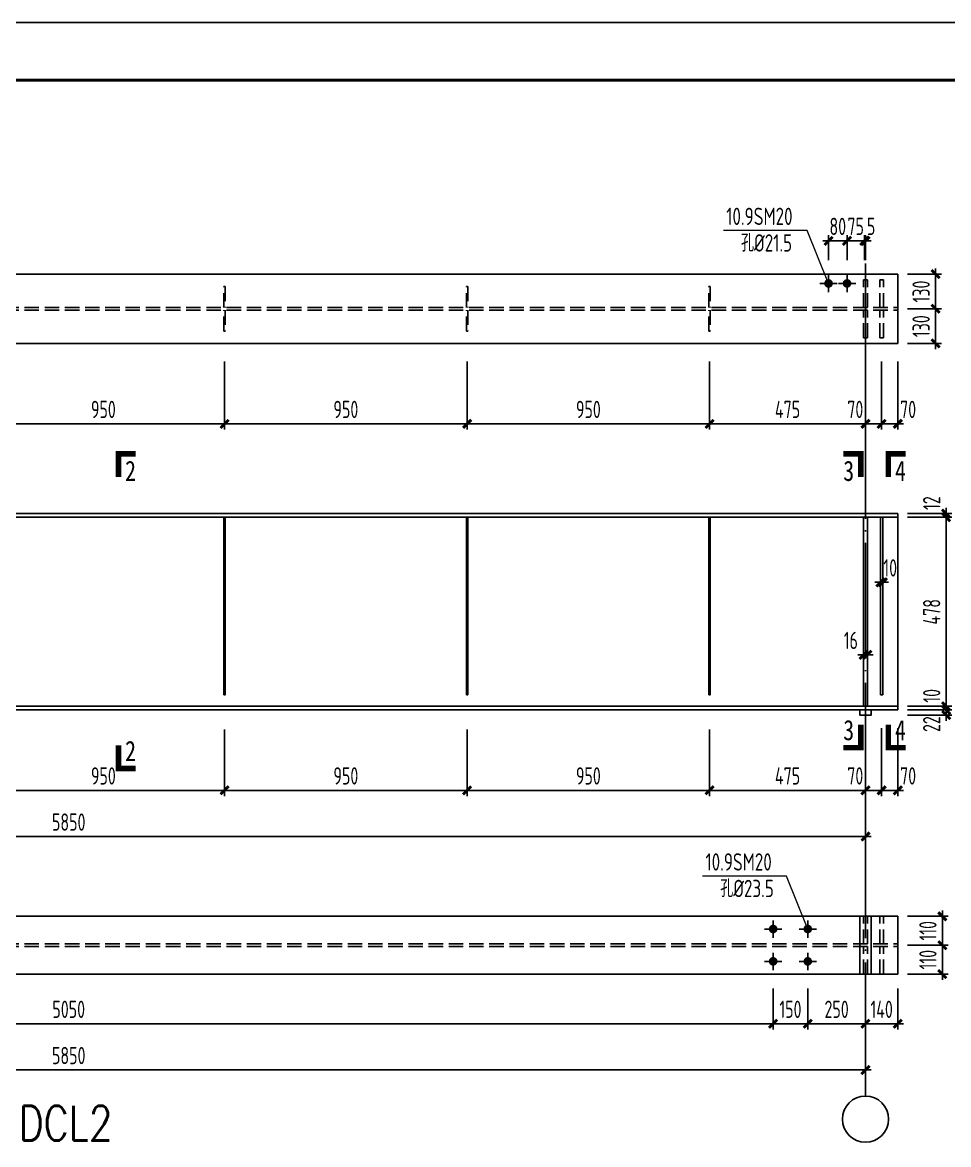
# Model space of a CAD drawing. Extents: x -1389621 to 57380, y -92505 to 283644.
# Drawn here: x -270611 to -254571, y 34066 to 53491 of the extents above; entities that cross this region are included whole.
import ezdxf
from ezdxf.enums import TextEntityAlignment as Align

# ---------------------------------------------------------------- set-up
doc = ezdxf.new("R2010")
doc.units = 0
doc.header["$LTSCALE"] = 100
doc.header["$MEASUREMENT"] = 0
doc.linetypes.add('DASH', pattern=[0.35, 0.25, -0.1])
doc.linetypes.add('DOTE', pattern=[2.42, 2, -0.2, 0.02, -0.2])
doc.layers.get('0').update_dxf_attribs({"linetype": 'CONTINUOUS'})
doc.layers.get('Defpoints').update_dxf_attribs({"linetype": 'CONTINUOUS'})
for name, color, linetype in [('10', 7, 'CONTINUOUS'), ('AXIS', 3, 'CONTINUOUS'), ('BORDER', 7, 'CONTINUOUS'), ('DIM', 3, 'CONTINUOUS'), ('DOTE', 1, 'DOTE'), ('TC', 151, 'CONTINUOUS'), ('吊车梁', 2, 'CONTINUOUS'), ('焊缝标注', 253, 'CONTINUOUS'), ('编号标注', 253, 'CONTINUOUS')]:
    doc.layers.add(name, color=color, linetype=linetype)
doc.layers.add('PUB_TEXT', color=7, linetype='CONTINUOUS', lineweight=15)
doc.styles.add('-宋体', font='SimSun.ttf')
doc.styles.add('_HZTXT', font='txt.shx', dxfattribs={"width": 0.7, "bigfont": 'HZTXT.shx'})
doc.styles.add('TSSD_Dimension', font='tssdeng.shx', dxfattribs={"width": 0.7, "bigfont": 'hztxt.shx'})
doc.styles.add('TSSD_REIN', font='Tssdeng.shx', dxfattribs={"width": 0.7, "bigfont": 'hztxt.shx'})
doc.dimstyles.new('TSSD_100_100', dxfattribs={"dimtxt": 300, "dimasz": 100, "dimexe": 100, "dimexo": 250, "dimgap": 100, "dimtad": 1, "dimdec": 0, "dimzin": 0, "dimdsep": 46, "dimtxsty": 'TSSD_Dimension', "dimblk": 'ARCHTICK', "dimblk1": 'ARCHTICK', "dimblk2": 'ARCHTICK', "dimcen": 0, "dimdle": 100, "dimclrt": 7, "dimadec": 0, "dimazin": 0, "dimtfac": 1, "dimtdec": 0, "dimtix": 1, "dimtmove": 2, "dimatfit": 3, "dimfxl": 0, "dimtolj": 1, "dimtzin": 0, "dimarcsym": 0})

# ---------------------------------------------------------------- blocks, each defined once
blk = doc.blocks.new('_ArchTick')
at = {"color": 0, "linetype": 'ByBlock'}
blk.add_lwpolyline([(-0.71, -0.71, 0.5, 0.5, 0), (0.71, 0.71, 0.5, 0.5, 0)], format="xyseb", dxfattribs=at)
blk = doc.blocks.new('*D2165')
at = {"layer": 'Defpoints', "color": 0}
for p in [(-283610, 40725), (-256010, 40725), (-256010, 39398)]:
    blk.add_point(p, dxfattribs=at)
at = {"layer": 'DIM', "color": 0, "lineweight": -2}
for p, q in [((-283610, 40475), (-283610, 39298)), ((-256010, 40475), (-256010, 39298)), ((-283710, 39398), (-255910, 39398))]:
    blk.add_line(p, q, dxfattribs=at)
at = {"layer": 'DIM', "color": 0, "lineweight": -2, "xscale": 100, "yscale": 100, "zscale": 100, "rotation": 180}
blk.add_blockref('_ArchTick', (-283610, 39398), dxfattribs=at)
at = {"layer": 'DIM', "color": 0, "lineweight": -2, "xscale": 100, "yscale": 100, "zscale": 100}
blk.add_blockref('_ArchTick', (-256010, 39398), dxfattribs=at)
at = {"layer": 'DIM', "color": 7, "insert": (-269810, 39648), "char_height": 300, "attachment_point": 5, "style": 'TSSD_Dimension'}
blk.add_mtext('\\A1;5850', dxfattribs=at)
blk = doc.blocks.new('*D2169')
at = {"layer": 'Defpoints', "color": 0}
for p in [(-255534, 44989), (-255534, 44925), (-254613, 44925)]:
    blk.add_point(p, dxfattribs=at)
at = {"layer": 'DIM', "color": 0, "lineweight": -2}
for p, q in [((-254613, 44989), (-254613, 45089)), ((-255284, 44989), (-254513, 44989)), ((-255284, 44925), (-254513, 44925)), ((-254613, 44989), (-254613, 44925)), ((-254613, 44925), (-254613, 44825))]:
    blk.add_line(p, q, dxfattribs=at)
at = {"layer": 'DIM', "color": 0, "lineweight": -2, "xscale": 100, "yscale": 100, "zscale": 100}
for p, rotation in [((-254613, 44989), 270), ((-254613, 44925), 90)]:
    blk.add_blockref('_ArchTick', p, dxfattribs=dict(at, rotation=rotation))
at = {"layer": 'DIM', "color": 7, "insert": (-254863, 45170), "char_height": 300, "attachment_point": 5, "rotation": 90, "style": 'TSSD_Dimension'}
blk.add_mtext('\\A1;12', dxfattribs=at)
blk = doc.blocks.new('*D2170')
at = {"layer": 'Defpoints', "color": 0}
for p in [(-255534, 44925), (-255534, 41653), (-254613, 41653)]:
    blk.add_point(p, dxfattribs=at)
at = {"layer": 'DIM', "color": 0, "lineweight": -2}
for p, q in [((-255284, 44925), (-254513, 44925)), ((-254613, 45025), (-254613, 41553)), ((-255284, 41653), (-254513, 41653))]:
    blk.add_line(p, q, dxfattribs=at)
at = {"layer": 'DIM', "color": 0, "lineweight": -2, "xscale": 100, "yscale": 100, "zscale": 100}
for p, rotation in [((-254613, 44925), 90), ((-254613, 41653), 270)]:
    blk.add_blockref('_ArchTick', p, dxfattribs=dict(at, rotation=rotation))
at = {"layer": 'DIM', "color": 7, "insert": (-254863, 43289), "char_height": 300, "attachment_point": 5, "rotation": 90, "style": 'TSSD_Dimension'}
blk.add_mtext('\\A1;478', dxfattribs=at)
blk = doc.blocks.new('*D2171')
at = {"layer": 'Defpoints', "color": 0}
for p in [(-255534, 41653), (-255534, 41589), (-254613, 41589)]:
    blk.add_point(p, dxfattribs=at)
at = {"layer": 'DIM', "color": 0, "lineweight": -2}
for p, q in [((-255284, 41653), (-254513, 41653)), ((-255284, 41589), (-254513, 41589)), ((-254613, 41653), (-254613, 41753)), ((-254613, 41653), (-254613, 41589)), ((-254613, 41589), (-254613, 41489))]:
    blk.add_line(p, q, dxfattribs=at)
at = {"layer": 'DIM', "color": 0, "lineweight": -2, "xscale": 100, "yscale": 100, "zscale": 100}
for p, rotation in [((-254613, 41653), 270), ((-254613, 41589), 90)]:
    blk.add_blockref('_ArchTick', p, dxfattribs=dict(at, rotation=rotation))
at = {"layer": 'DIM', "color": 7, "insert": (-254863, 41834), "char_height": 300, "attachment_point": 5, "rotation": 90, "style": 'TSSD_Dimension'}
blk.add_mtext('\\A1;10', dxfattribs=at)
blk = doc.blocks.new('*D2172')
at = {"layer": 'Defpoints', "color": 0}
for p in [(-255534, 41589), (-255534, 41501), (-254613, 41501)]:
    blk.add_point(p, dxfattribs=at)
at = {"layer": 'DIM', "color": 0, "lineweight": -2}
for p, q in [((-255284, 41589), (-254513, 41589)), ((-254613, 41589), (-254613, 41689)), ((-254613, 41589), (-254613, 41501)), ((-255284, 41501), (-254513, 41501)), ((-254613, 41501), (-254613, 41401))]:
    blk.add_line(p, q, dxfattribs=at)
at = {"layer": 'DIM', "color": 0, "lineweight": -2, "xscale": 100, "yscale": 100, "zscale": 100}
for p, rotation in [((-254613, 41589), 270), ((-254613, 41501), 90)]:
    blk.add_blockref('_ArchTick', p, dxfattribs=dict(at, rotation=rotation))
at = {"layer": 'DIM', "color": 7, "insert": (-254863, 41344), "char_height": 300, "attachment_point": 5, "rotation": 90, "style": 'TSSD_Dimension'}
blk.add_mtext('\\A1;22', dxfattribs=at)
blk = doc.blocks.new('*D2180')
at = {"layer": 'Defpoints', "color": 0}
for p in [(-256010, 49710), (-256030, 49123), (-256010, 49123)]:
    blk.add_point(p, dxfattribs=at)
at = {"layer": 'DIM', "color": 0, "lineweight": -2}
for p, q in [((-256030, 49373), (-256030, 49810)), ((-256010, 49373), (-256010, 49810)), ((-256030, 49710), (-256130, 49710)), ((-256030, 49710), (-256010, 49710)), ((-256010, 49710), (-255910, 49710))]:
    blk.add_line(p, q, dxfattribs=at)
at = {"layer": 'DIM', "color": 0, "lineweight": -2, "xscale": 100, "yscale": 100, "zscale": 100}
blk.add_blockref('_ArchTick', (-256030, 49710), dxfattribs=at)
at = {"layer": 'DIM', "color": 0, "lineweight": -2, "xscale": 100, "yscale": 100, "zscale": 100, "rotation": 180}
blk.add_blockref('_ArchTick', (-256010, 49710), dxfattribs=at)
at = {"layer": 'DIM', "color": 7, "insert": (-255913, 49960), "char_height": 300, "attachment_point": 5, "style": 'TSSD_Dimension'}
blk.add_mtext('\\A1;5', dxfattribs=at)
blk = doc.blocks.new('*D2181')
at = {"layer": 'Defpoints', "color": 0}
for p in [(-256030, 49710), (-256330, 49123), (-256030, 49123)]:
    blk.add_point(p, dxfattribs=at)
at = {"layer": 'DIM', "color": 0, "lineweight": -2}
for p, q in [((-256330, 49373), (-256330, 49810)), ((-256030, 49373), (-256030, 49810)), ((-256330, 49710), (-256430, 49710)), ((-256330, 49710), (-256030, 49710)), ((-256030, 49710), (-255930, 49710))]:
    blk.add_line(p, q, dxfattribs=at)
at = {"layer": 'DIM', "color": 0, "lineweight": -2, "xscale": 100, "yscale": 100, "zscale": 100}
blk.add_blockref('_ArchTick', (-256330, 49710), dxfattribs=at)
at = {"layer": 'DIM', "color": 0, "lineweight": -2, "xscale": 100, "yscale": 100, "zscale": 100, "rotation": 180}
blk.add_blockref('_ArchTick', (-256030, 49710), dxfattribs=at)
at = {"layer": 'DIM', "color": 7, "insert": (-256180, 49960), "char_height": 300, "attachment_point": 5, "style": 'TSSD_Dimension'}
blk.add_mtext('\\A1;75', dxfattribs=at)
blk = doc.blocks.new('*D2182')
at = {"layer": 'Defpoints', "color": 0}
for p in [(-256330, 49710), (-256650, 49123), (-256330, 49123)]:
    blk.add_point(p, dxfattribs=at)
at = {"layer": 'DIM', "color": 0, "lineweight": -2}
for p, q in [((-256650, 49373), (-256650, 49810)), ((-256330, 49373), (-256330, 49810)), ((-256650, 49710), (-256750, 49710)), ((-256650, 49710), (-256330, 49710)), ((-256330, 49710), (-256230, 49710))]:
    blk.add_line(p, q, dxfattribs=at)
at = {"layer": 'DIM', "color": 0, "lineweight": -2, "xscale": 100, "yscale": 100, "zscale": 100}
blk.add_blockref('_ArchTick', (-256650, 49710), dxfattribs=at)
at = {"layer": 'DIM', "color": 0, "lineweight": -2, "xscale": 100, "yscale": 100, "zscale": 100, "rotation": 180}
blk.add_blockref('_ArchTick', (-256330, 49710), dxfattribs=at)
at = {"layer": 'DIM', "color": 7, "insert": (-256490, 49960), "char_height": 300, "attachment_point": 5, "style": 'TSSD_Dimension'}
blk.add_mtext('\\A1;80', dxfattribs=at)
blk = doc.blocks.new('*D2183')
at = {"layer": 'Defpoints', "color": 0}
for p in [(-255534, 48533), (-255534, 47933), (-254796, 47933)]:
    blk.add_point(p, dxfattribs=at)
at = {"layer": 'DIM', "color": 0, "lineweight": -2}
for p, q in [((-254796, 48533), (-254796, 48633)), ((-255284, 48533), (-254696, 48533)), ((-254796, 48533), (-254796, 47933)), ((-255284, 47933), (-254696, 47933)), ((-254796, 47933), (-254796, 47833))]:
    blk.add_line(p, q, dxfattribs=at)
at = {"layer": 'DIM', "color": 0, "lineweight": -2, "xscale": 100, "yscale": 100, "zscale": 100}
for p, rotation in [((-254796, 48533), 270), ((-254796, 47933), 90)]:
    blk.add_blockref('_ArchTick', p, dxfattribs=dict(at, rotation=rotation))
at = {"layer": 'DIM', "color": 7, "insert": (-255046, 48233), "char_height": 300, "attachment_point": 5, "rotation": 90, "style": 'TSSD_Dimension'}
blk.add_mtext('\\A1;130', dxfattribs=at)
blk = doc.blocks.new('*D2184')
at = {"layer": 'Defpoints', "color": 0}
for p in [(-255534, 49133), (-255534, 48533), (-254796, 48533)]:
    blk.add_point(p, dxfattribs=at)
at = {"layer": 'DIM', "color": 0, "lineweight": -2}
for p, q in [((-254796, 49133), (-254796, 49233)), ((-255284, 49133), (-254696, 49133)), ((-254796, 49133), (-254796, 48533)), ((-255284, 48533), (-254696, 48533)), ((-254796, 48533), (-254796, 48433))]:
    blk.add_line(p, q, dxfattribs=at)
at = {"layer": 'DIM', "color": 0, "lineweight": -2, "xscale": 100, "yscale": 100, "zscale": 100}
for p, rotation in [((-254796, 49133), 270), ((-254796, 48533), 90)]:
    blk.add_blockref('_ArchTick', p, dxfattribs=dict(at, rotation=rotation))
at = {"layer": 'DIM', "color": 7, "insert": (-255046, 48833), "char_height": 300, "attachment_point": 5, "rotation": 90, "style": 'TSSD_Dimension'}
blk.add_mtext('\\A1;130', dxfattribs=at)
blk = doc.blocks.new('*D2187')
at = {"layer": 'Defpoints', "color": 0}
for p in [(-282010, 37017), (-257610, 37017), (-282010, 36157)]:
    blk.add_point(p, dxfattribs=at)
at = {"layer": 'DIM', "color": 0, "lineweight": -2}
for p, q in [((-282010, 36767), (-282010, 36057)), ((-257610, 36767), (-257610, 36057)), ((-257510, 36157), (-282110, 36157))]:
    blk.add_line(p, q, dxfattribs=at)
at = {"layer": 'DIM', "color": 0, "lineweight": -2, "xscale": 100, "yscale": 100, "zscale": 100, "rotation": 180}
blk.add_blockref('_ArchTick', (-282010, 36157), dxfattribs=at)
at = {"layer": 'DIM', "color": 0, "lineweight": -2, "xscale": 100, "yscale": 100, "zscale": 100}
blk.add_blockref('_ArchTick', (-257610, 36157), dxfattribs=at)
at = {"layer": 'DIM', "color": 7, "insert": (-269810, 36407), "char_height": 300, "attachment_point": 5, "style": 'TSSD_Dimension'}
blk.add_mtext('\\A1;5050', dxfattribs=at)
blk = doc.blocks.new('*D2188')
at = {"layer": 'Defpoints', "color": 0}
for p in [(-257610, 37017), (-257010, 37017), (-257610, 36157)]:
    blk.add_point(p, dxfattribs=at)
at = {"layer": 'DIM', "color": 0, "lineweight": -2}
for p, q in [((-257610, 36767), (-257610, 36057)), ((-257010, 36767), (-257010, 36057)), ((-257610, 36157), (-257710, 36157)), ((-257010, 36157), (-257610, 36157)), ((-257010, 36157), (-256910, 36157))]:
    blk.add_line(p, q, dxfattribs=at)
at = {"layer": 'DIM', "color": 0, "lineweight": -2, "xscale": 100, "yscale": 100, "zscale": 100}
blk.add_blockref('_ArchTick', (-257610, 36157), dxfattribs=at)
at = {"layer": 'DIM', "color": 0, "lineweight": -2, "xscale": 100, "yscale": 100, "zscale": 100, "rotation": 180}
blk.add_blockref('_ArchTick', (-257010, 36157), dxfattribs=at)
at = {"layer": 'DIM', "color": 7, "insert": (-257310, 36407), "char_height": 300, "attachment_point": 5, "style": 'TSSD_Dimension'}
blk.add_mtext('\\A1;150', dxfattribs=at)
blk = doc.blocks.new('*D2189')
at = {"layer": 'Defpoints', "color": 0}
for p in [(-257010, 37017), (-256010, 37017), (-257010, 36157)]:
    blk.add_point(p, dxfattribs=at)
at = {"layer": 'DIM', "color": 0, "lineweight": -2}
for p, q in [((-257010, 36767), (-257010, 36057)), ((-256010, 36767), (-256010, 36057)), ((-255910, 36157), (-257110, 36157))]:
    blk.add_line(p, q, dxfattribs=at)
at = {"layer": 'DIM', "color": 0, "lineweight": -2, "xscale": 100, "yscale": 100, "zscale": 100, "rotation": 180}
blk.add_blockref('_ArchTick', (-257010, 36157), dxfattribs=at)
at = {"layer": 'DIM', "color": 0, "lineweight": -2, "xscale": 100, "yscale": 100, "zscale": 100}
blk.add_blockref('_ArchTick', (-256010, 36157), dxfattribs=at)
at = {"layer": 'DIM', "color": 7, "insert": (-256510, 36407), "char_height": 300, "attachment_point": 5, "style": 'TSSD_Dimension'}
blk.add_mtext('\\A1;250', dxfattribs=at)
blk = doc.blocks.new('*D2192')
at = {"layer": 'Defpoints', "color": 0}
for p in [(-255534, 37517), (-255534, 37017), (-254679, 37017)]:
    blk.add_point(p, dxfattribs=at)
at = {"layer": 'DIM', "color": 0, "lineweight": -2}
for p, q in [((-255284, 37517), (-254579, 37517)), ((-254679, 37517), (-254679, 37617)), ((-254679, 37517), (-254679, 37017)), ((-255284, 37017), (-254579, 37017)), ((-254679, 37017), (-254679, 36917))]:
    blk.add_line(p, q, dxfattribs=at)
at = {"layer": 'DIM', "color": 0, "lineweight": -2, "xscale": 100, "yscale": 100, "zscale": 100}
for p, rotation in [((-254679, 37517), 270), ((-254679, 37017), 90)]:
    blk.add_blockref('_ArchTick', p, dxfattribs=dict(at, rotation=rotation))
at = {"layer": 'DIM', "color": 7, "insert": (-254929, 37267), "char_height": 300, "attachment_point": 5, "rotation": 90, "style": 'TSSD_Dimension'}
blk.add_mtext('\\A1;110', dxfattribs=at)
blk = doc.blocks.new('*D2193')
at = {"layer": 'Defpoints', "color": 0}
for p in [(-255534, 38017), (-255534, 37517), (-254679, 37517)]:
    blk.add_point(p, dxfattribs=at)
at = {"layer": 'DIM', "color": 0, "lineweight": -2}
for p, q in [((-254679, 38017), (-254679, 38117)), ((-255284, 38017), (-254579, 38017)), ((-254679, 38017), (-254679, 37517)), ((-255284, 37517), (-254579, 37517)), ((-254679, 37517), (-254679, 37417))]:
    blk.add_line(p, q, dxfattribs=at)
at = {"layer": 'DIM', "color": 0, "lineweight": -2, "xscale": 100, "yscale": 100, "zscale": 100}
for p, rotation in [((-254679, 38017), 270), ((-254679, 37517), 90)]:
    blk.add_blockref('_ArchTick', p, dxfattribs=dict(at, rotation=rotation))
at = {"layer": 'DIM', "color": 7, "insert": (-254929, 37767), "char_height": 300, "attachment_point": 5, "rotation": 90, "style": 'TSSD_Dimension'}
blk.add_mtext('\\A1;110', dxfattribs=at)
blk = doc.blocks.new('*D2194')
at = {"layer": 'Defpoints', "color": 0}
for p in [(-283610, 36684), (-256010, 36684), (-256010, 35357)]:
    blk.add_point(p, dxfattribs=at)
at = {"layer": 'DIM', "color": 0, "lineweight": -2}
for p, q in [((-283610, 36434), (-283610, 35257)), ((-256010, 36434), (-256010, 35257)), ((-283710, 35357), (-255910, 35357))]:
    blk.add_line(p, q, dxfattribs=at)
at = {"layer": 'DIM', "color": 0, "lineweight": -2, "xscale": 100, "yscale": 100, "zscale": 100, "rotation": 180}
blk.add_blockref('_ArchTick', (-283610, 35357), dxfattribs=at)
at = {"layer": 'DIM', "color": 0, "lineweight": -2, "xscale": 100, "yscale": 100, "zscale": 100}
blk.add_blockref('_ArchTick', (-256010, 35357), dxfattribs=at)
at = {"layer": 'DIM', "color": 7, "insert": (-269810, 35607), "char_height": 300, "attachment_point": 5, "style": 'TSSD_Dimension'}
blk.add_mtext('\\A1;5850', dxfattribs=at)
blk = doc.blocks.new('*D2242')
at = {"layer": 'Defpoints', "color": 0}
for p in [(-255730, 41525), (-255450, 41525), (-255450, 40198)]:
    blk.add_point(p, dxfattribs=at)
at = {"layer": 'DIM', "color": 0, "lineweight": -2}
for p, q in [((-255730, 41275), (-255730, 40098)), ((-255450, 41275), (-255450, 40098)), ((-255830, 40198), (-255350, 40198))]:
    blk.add_line(p, q, dxfattribs=at)
at = {"layer": 'DIM', "color": 0, "lineweight": -2, "xscale": 100, "yscale": 100, "zscale": 100, "rotation": 180}
blk.add_blockref('_ArchTick', (-255730, 40198), dxfattribs=at)
at = {"layer": 'DIM', "color": 0, "lineweight": -2, "xscale": 100, "yscale": 100, "zscale": 100}
blk.add_blockref('_ArchTick', (-255450, 40198), dxfattribs=at)
at = {"layer": 'DIM', "color": 7, "insert": (-255272, 40448), "char_height": 300, "attachment_point": 5, "style": 'TSSD_Dimension'}
blk.add_mtext('\\A1;70', dxfattribs=at)
blk = doc.blocks.new('*D2243')
at = {"layer": 'Defpoints', "color": 0}
for p in [(-256010, 47869), (-255730, 47869), (-255730, 46542)]:
    blk.add_point(p, dxfattribs=at)
at = {"layer": 'DIM', "color": 0, "lineweight": -2}
for p, q in [((-256010, 47619), (-256010, 46442)), ((-255730, 47619), (-255730, 46442)), ((-256110, 46542), (-255630, 46542))]:
    blk.add_line(p, q, dxfattribs=at)
at = {"layer": 'DIM', "color": 0, "lineweight": -2, "xscale": 100, "yscale": 100, "zscale": 100, "rotation": 180}
blk.add_blockref('_ArchTick', (-256010, 46542), dxfattribs=at)
at = {"layer": 'DIM', "color": 0, "lineweight": -2, "xscale": 100, "yscale": 100, "zscale": 100}
blk.add_blockref('_ArchTick', (-255730, 46542), dxfattribs=at)
at = {"layer": 'DIM', "color": 7, "insert": (-256187, 46792), "char_height": 300, "attachment_point": 5, "style": 'TSSD_Dimension'}
blk.add_mtext('\\A1;70', dxfattribs=at)
blk = doc.blocks.new('*D2244')
at = {"layer": 'Defpoints', "color": 0}
for p in [(-255730, 47869), (-255450, 47869), (-255450, 46542)]:
    blk.add_point(p, dxfattribs=at)
at = {"layer": 'DIM', "color": 0, "lineweight": -2}
for p, q in [((-255730, 47619), (-255730, 46442)), ((-255450, 47619), (-255450, 46442)), ((-255830, 46542), (-255350, 46542))]:
    blk.add_line(p, q, dxfattribs=at)
at = {"layer": 'DIM', "color": 0, "lineweight": -2, "xscale": 100, "yscale": 100, "zscale": 100, "rotation": 180}
blk.add_blockref('_ArchTick', (-255730, 46542), dxfattribs=at)
at = {"layer": 'DIM', "color": 0, "lineweight": -2, "xscale": 100, "yscale": 100, "zscale": 100}
blk.add_blockref('_ArchTick', (-255450, 46542), dxfattribs=at)
at = {"layer": 'DIM', "color": 7, "insert": (-255272, 46792), "char_height": 300, "attachment_point": 5, "style": 'TSSD_Dimension'}
blk.add_mtext('\\A1;70', dxfattribs=at)
blk = doc.blocks.new('*D2245')
at = {"layer": 'Defpoints', "color": 0}
for p in [(-256010, 41525), (-255730, 41525), (-255730, 40198)]:
    blk.add_point(p, dxfattribs=at)
at = {"layer": 'DIM', "color": 0, "lineweight": -2}
for p, q in [((-256010, 41275), (-256010, 40098)), ((-255730, 41275), (-255730, 40098)), ((-256110, 40198), (-255630, 40198))]:
    blk.add_line(p, q, dxfattribs=at)
at = {"layer": 'DIM', "color": 0, "lineweight": -2, "xscale": 100, "yscale": 100, "zscale": 100, "rotation": 180}
blk.add_blockref('_ArchTick', (-256010, 40198), dxfattribs=at)
at = {"layer": 'DIM', "color": 0, "lineweight": -2, "xscale": 100, "yscale": 100, "zscale": 100}
blk.add_blockref('_ArchTick', (-255730, 40198), dxfattribs=at)
at = {"layer": 'DIM', "color": 7, "insert": (-256187, 40448), "char_height": 300, "attachment_point": 5, "style": 'TSSD_Dimension'}
blk.add_mtext('\\A1;70', dxfattribs=at)
blk = doc.blocks.new('*D2246')
at = {"layer": 'Defpoints', "color": 0}
for p in [(-255750, 43851), (-255710, 43851), (-255710, 43799)]:
    blk.add_point(p, dxfattribs=at)
at = {"layer": 'DIM', "color": 0, "lineweight": -2}
for p, q in [((-255750, 43799), (-255850, 43799)), ((-255750, 43799), (-255710, 43799)), ((-255710, 43799), (-255610, 43799)), ((-255750, 43601), (-255750, 43699)), ((-255710, 43601), (-255710, 43699))]:
    blk.add_line(p, q, dxfattribs=at)
at = {"layer": 'DIM', "color": 0, "lineweight": -2, "xscale": 100, "yscale": 100, "zscale": 100}
blk.add_blockref('_ArchTick', (-255750, 43799), dxfattribs=at)
at = {"layer": 'DIM', "color": 0, "lineweight": -2, "xscale": 100, "yscale": 100, "zscale": 100, "rotation": 180}
blk.add_blockref('_ArchTick', (-255710, 43799), dxfattribs=at)
at = {"layer": 'DIM', "color": 7, "insert": (-255582, 44049), "char_height": 300, "attachment_point": 5, "style": 'TSSD_Dimension'}
blk.add_mtext('\\A1;10', dxfattribs=at)
blk = doc.blocks.new('*D2247')
at = {"layer": 'Defpoints', "color": 0}
for p in [(-256042, 42543), (-255978, 42543), (-255978, 42543)]:
    blk.add_point(p, dxfattribs=at)
at = {"layer": 'DIM', "color": 0, "lineweight": -2}
for p, q in [((-256042, 42793), (-256042, 42643)), ((-255978, 42793), (-255978, 42643)), ((-256042, 42543), (-256142, 42543)), ((-256042, 42543), (-255978, 42543)), ((-255978, 42543), (-255878, 42543))]:
    blk.add_line(p, q, dxfattribs=at)
at = {"layer": 'DIM', "color": 0, "lineweight": -2, "xscale": 100, "yscale": 100, "zscale": 100}
blk.add_blockref('_ArchTick', (-256042, 42543), dxfattribs=at)
at = {"layer": 'DIM', "color": 0, "lineweight": -2, "xscale": 100, "yscale": 100, "zscale": 100, "rotation": 180}
blk.add_blockref('_ArchTick', (-255978, 42543), dxfattribs=at)
at = {"layer": 'DIM', "color": 7, "insert": (-256264, 42793), "char_height": 300, "attachment_point": 5, "style": 'TSSD_Dimension'}
blk.add_mtext('\\A1;16', dxfattribs=at)
blk = doc.blocks.new('*D2248')
at = {"layer": 'Defpoints', "color": 0}
for p in [(-256010, 37017), (-255450, 37017), (-256010, 36157)]:
    blk.add_point(p, dxfattribs=at)
at = {"layer": 'DIM', "color": 0, "lineweight": -2}
for p, q in [((-256010, 36767), (-256010, 36057)), ((-255450, 36767), (-255450, 36057)), ((-256010, 36157), (-256110, 36157)), ((-255450, 36157), (-256010, 36157)), ((-255450, 36157), (-255350, 36157))]:
    blk.add_line(p, q, dxfattribs=at)
at = {"layer": 'DIM', "color": 0, "lineweight": -2, "xscale": 100, "yscale": 100, "zscale": 100}
blk.add_blockref('_ArchTick', (-256010, 36157), dxfattribs=at)
at = {"layer": 'DIM', "color": 0, "lineweight": -2, "xscale": 100, "yscale": 100, "zscale": 100, "rotation": 180}
blk.add_blockref('_ArchTick', (-255450, 36157), dxfattribs=at)
at = {"layer": 'DIM', "color": 7, "insert": (-255730, 36407), "char_height": 300, "attachment_point": 5, "style": 'TSSD_Dimension'}
blk.add_mtext('\\A1;140', dxfattribs=at)
blk = doc.blocks.new('*D2253')
at = {"layer": 'Defpoints', "color": 0}
for p in [(-271310, 47869), (-267110, 47869), (-267110, 46542)]:
    blk.add_point(p, dxfattribs=at)
at = {"layer": 'DIM', "color": 0, "lineweight": -2}
for p, q in [((-271310, 47619), (-271310, 46442)), ((-267110, 47619), (-267110, 46442)), ((-271410, 46542), (-267010, 46542))]:
    blk.add_line(p, q, dxfattribs=at)
at = {"layer": 'DIM', "color": 0, "lineweight": -2, "xscale": 100, "yscale": 100, "zscale": 100, "rotation": 180}
blk.add_blockref('_ArchTick', (-271310, 46542), dxfattribs=at)
at = {"layer": 'DIM', "color": 0, "lineweight": -2, "xscale": 100, "yscale": 100, "zscale": 100}
blk.add_blockref('_ArchTick', (-267110, 46542), dxfattribs=at)
at = {"layer": 'DIM', "color": 7, "insert": (-269210, 46792), "char_height": 300, "attachment_point": 5, "style": 'TSSD_Dimension'}
blk.add_mtext('\\A1;950', dxfattribs=at)
blk = doc.blocks.new('*D2254')
at = {"layer": 'Defpoints', "color": 0}
for p in [(-267110, 47869), (-262910, 47869), (-262910, 46542)]:
    blk.add_point(p, dxfattribs=at)
at = {"layer": 'DIM', "color": 0, "lineweight": -2}
for p, q in [((-267110, 47619), (-267110, 46442)), ((-262910, 47619), (-262910, 46442)), ((-267210, 46542), (-262810, 46542))]:
    blk.add_line(p, q, dxfattribs=at)
at = {"layer": 'DIM', "color": 0, "lineweight": -2, "xscale": 100, "yscale": 100, "zscale": 100, "rotation": 180}
blk.add_blockref('_ArchTick', (-267110, 46542), dxfattribs=at)
at = {"layer": 'DIM', "color": 0, "lineweight": -2, "xscale": 100, "yscale": 100, "zscale": 100}
blk.add_blockref('_ArchTick', (-262910, 46542), dxfattribs=at)
at = {"layer": 'DIM', "color": 7, "insert": (-265010, 46792), "char_height": 300, "attachment_point": 5, "style": 'TSSD_Dimension'}
blk.add_mtext('\\A1;950', dxfattribs=at)
blk = doc.blocks.new('*D2255')
at = {"layer": 'Defpoints', "color": 0}
for p in [(-262910, 47869), (-258710, 47869), (-258710, 46542)]:
    blk.add_point(p, dxfattribs=at)
at = {"layer": 'DIM', "color": 0, "lineweight": -2}
for p, q in [((-262910, 47619), (-262910, 46442)), ((-258710, 47619), (-258710, 46442)), ((-263010, 46542), (-258610, 46542))]:
    blk.add_line(p, q, dxfattribs=at)
at = {"layer": 'DIM', "color": 0, "lineweight": -2, "xscale": 100, "yscale": 100, "zscale": 100, "rotation": 180}
blk.add_blockref('_ArchTick', (-262910, 46542), dxfattribs=at)
at = {"layer": 'DIM', "color": 0, "lineweight": -2, "xscale": 100, "yscale": 100, "zscale": 100}
blk.add_blockref('_ArchTick', (-258710, 46542), dxfattribs=at)
at = {"layer": 'DIM', "color": 7, "insert": (-260810, 46792), "char_height": 300, "attachment_point": 5, "style": 'TSSD_Dimension'}
blk.add_mtext('\\A1;950', dxfattribs=at)
blk = doc.blocks.new('*D2256')
at = {"layer": 'Defpoints', "color": 0}
for p in [(-258710, 47869), (-256010, 47869), (-256010, 46542)]:
    blk.add_point(p, dxfattribs=at)
at = {"layer": 'DIM', "color": 0, "lineweight": -2}
for p, q in [((-258710, 47619), (-258710, 46442)), ((-256010, 47619), (-256010, 46442)), ((-258810, 46542), (-255910, 46542))]:
    blk.add_line(p, q, dxfattribs=at)
at = {"layer": 'DIM', "color": 0, "lineweight": -2, "xscale": 100, "yscale": 100, "zscale": 100, "rotation": 180}
blk.add_blockref('_ArchTick', (-258710, 46542), dxfattribs=at)
at = {"layer": 'DIM', "color": 0, "lineweight": -2, "xscale": 100, "yscale": 100, "zscale": 100}
blk.add_blockref('_ArchTick', (-256010, 46542), dxfattribs=at)
at = {"layer": 'DIM', "color": 7, "insert": (-257360, 46792), "char_height": 300, "attachment_point": 5, "style": 'TSSD_Dimension'}
blk.add_mtext('\\A1;475', dxfattribs=at)
blk = doc.blocks.new('*D2259')
at = {"layer": 'Defpoints', "color": 0}
for p in [(-258710, 41501), (-256010, 41501), (-256010, 40198)]:
    blk.add_point(p, dxfattribs=at)
at = {"layer": 'DIM', "color": 0, "lineweight": -2}
for p, q in [((-258710, 41251), (-258710, 40098)), ((-256010, 41251), (-256010, 40098)), ((-258810, 40198), (-255910, 40198))]:
    blk.add_line(p, q, dxfattribs=at)
at = {"layer": 'DIM', "color": 0, "lineweight": -2, "xscale": 100, "yscale": 100, "zscale": 100, "rotation": 180}
blk.add_blockref('_ArchTick', (-258710, 40198), dxfattribs=at)
at = {"layer": 'DIM', "color": 0, "lineweight": -2, "xscale": 100, "yscale": 100, "zscale": 100}
blk.add_blockref('_ArchTick', (-256010, 40198), dxfattribs=at)
at = {"layer": 'DIM', "color": 7, "insert": (-257360, 40448), "char_height": 300, "attachment_point": 5, "style": 'TSSD_Dimension'}
blk.add_mtext('\\A1;475', dxfattribs=at)
blk = doc.blocks.new('*D2262')
at = {"layer": 'Defpoints', "color": 0}
for p in [(-271310, 41501), (-267110, 41501), (-267110, 40198)]:
    blk.add_point(p, dxfattribs=at)
at = {"layer": 'DIM', "color": 0, "lineweight": -2}
for p, q in [((-271310, 41251), (-271310, 40098)), ((-267110, 41251), (-267110, 40098)), ((-271410, 40198), (-267010, 40198))]:
    blk.add_line(p, q, dxfattribs=at)
at = {"layer": 'DIM', "color": 0, "lineweight": -2, "xscale": 100, "yscale": 100, "zscale": 100, "rotation": 180}
blk.add_blockref('_ArchTick', (-271310, 40198), dxfattribs=at)
at = {"layer": 'DIM', "color": 0, "lineweight": -2, "xscale": 100, "yscale": 100, "zscale": 100}
blk.add_blockref('_ArchTick', (-267110, 40198), dxfattribs=at)
at = {"layer": 'DIM', "color": 7, "insert": (-269210, 40448), "char_height": 300, "attachment_point": 5, "style": 'TSSD_Dimension'}
blk.add_mtext('\\A1;950', dxfattribs=at)
blk = doc.blocks.new('*D2263')
at = {"layer": 'Defpoints', "color": 0}
for p in [(-267110, 41501), (-262910, 41501), (-262910, 40198)]:
    blk.add_point(p, dxfattribs=at)
at = {"layer": 'DIM', "color": 0, "lineweight": -2}
for p, q in [((-267110, 41251), (-267110, 40098)), ((-262910, 41251), (-262910, 40098)), ((-267210, 40198), (-262810, 40198))]:
    blk.add_line(p, q, dxfattribs=at)
at = {"layer": 'DIM', "color": 0, "lineweight": -2, "xscale": 100, "yscale": 100, "zscale": 100, "rotation": 180}
blk.add_blockref('_ArchTick', (-267110, 40198), dxfattribs=at)
at = {"layer": 'DIM', "color": 0, "lineweight": -2, "xscale": 100, "yscale": 100, "zscale": 100}
blk.add_blockref('_ArchTick', (-262910, 40198), dxfattribs=at)
at = {"layer": 'DIM', "color": 7, "insert": (-265010, 40448), "char_height": 300, "attachment_point": 5, "style": 'TSSD_Dimension'}
blk.add_mtext('\\A1;950', dxfattribs=at)
blk = doc.blocks.new('*D2264')
at = {"layer": 'Defpoints', "color": 0}
for p in [(-262910, 41501), (-258710, 41501), (-258710, 40198)]:
    blk.add_point(p, dxfattribs=at)
at = {"layer": 'DIM', "color": 0, "lineweight": -2}
for p, q in [((-262910, 41251), (-262910, 40098)), ((-258710, 41251), (-258710, 40098)), ((-263010, 40198), (-258610, 40198))]:
    blk.add_line(p, q, dxfattribs=at)
at = {"layer": 'DIM', "color": 0, "lineweight": -2, "xscale": 100, "yscale": 100, "zscale": 100, "rotation": 180}
blk.add_blockref('_ArchTick', (-262910, 40198), dxfattribs=at)
at = {"layer": 'DIM', "color": 0, "lineweight": -2, "xscale": 100, "yscale": 100, "zscale": 100}
blk.add_blockref('_ArchTick', (-258710, 40198), dxfattribs=at)
at = {"layer": 'DIM', "color": 7, "insert": (-260810, 40448), "char_height": 300, "attachment_point": 5, "style": 'TSSD_Dimension'}
blk.add_mtext('\\A1;950', dxfattribs=at)

msp = doc.modelspace()

# ---------------------------------------------------------------- linework, layer by layer
msp.add_circle((-256009.785, 34506.299), 399.84)
at = {"layer": '10', "const_width": 95}
for points in [[(-268648.113, 46023.407), (-268948.113, 46023.407), (-268948.113, 45623.407)], [(-256391.591, 46023.407), (-256091.591, 46023.407), (-256091.591, 45623.407)], [(-255313.437, 46023.407), (-255613.437, 46023.407), (-255613.437, 45623.407)], [(-256391.591, 40936.707), (-256091.591, 40936.707), (-256091.591, 41336.707)], [(-255313.437, 40936.707), (-255613.437, 40936.707), (-255613.437, 41336.707)], [(-268648.113, 40575.613), (-268948.113, 40575.613), (-268948.113, 40975.613)]]:
    msp.add_lwpolyline(points, dxfattribs=at)
at = {"layer": 'AXIS', "linetype": 'ByBlock'}
msp.add_line((-256009.785, 35995.513), (-256009.785, 34906.139), dxfattribs=at)
at = {"layer": 'BORDER'}
msp.add_lwpolyline([(-322949.37, -5906.624), (-322949.37, 53491), (-238852.734, 53491), (-238852.734, -5906.624)], close=True, dxfattribs=at)
at = {"layer": 'BORDER', "const_width": 49.998}
msp.add_lwpolyline([(-320449.47, -4906.664), (-320449.47, 52491.04), (-239852.694, 52491.04), (-239852.694, -4906.664)], close=True, dxfattribs=at)
at = {"layer": 'DOTE', "ltscale": 10}
msp.add_line((-256009.785, 49319.996), (-256009.785, 35995.513), dxfattribs=at)
at = {"layer": 'PUB_TEXT'}
for points in [[(-256649.785, 48973.047), (-257018.925, 49888.715), (-258471.179, 49888.715)], [(-257009.785, 37797.434), (-257378.925, 38713.101), (-258831.179, 38713.101)]]:
    msp.add_lwpolyline(points, dxfattribs=at)
at = {"layer": '吊车梁'}
for p, q in [((-283525.785, 49133.047), (-255449.785, 49133.047)), ((-256041.785, 49033.047), (-255977.785, 49033.047)), ((-255761.785, 49033.047), (-255697.785, 49033.047)), ((-255449.785, 47933.047), (-255449.785, 49133.047)), ((-256041.785, 48033.047), (-255977.785, 48033.047)), ((-255761.785, 48033.047), (-255697.785, 48033.047)), ((-283525.785, 47933.047), (-255449.785, 47933.047)), ((-283525.785, 38017.434), (-255449.785, 38017.434)), ((-256109.785, 38017.434), (-256109.785, 37017.434)), ((-256041.785, 38017.434), (-255977.785, 38017.434)), ((-255909.785, 38017.434), (-255909.785, 37017.434)), ((-255761.785, 38017.434), (-255697.785, 38017.434)), ((-255449.785, 37017.434), (-255449.785, 38017.434)), ((-283525.785, 37017.434), (-255449.785, 37017.434)), ((-256041.785, 37017.434), (-255977.785, 37017.434)), ((-255761.785, 37017.434), (-255697.785, 37017.434))]:
    msp.add_line(p, q, dxfattribs=at)
at = {"layer": '吊车梁', "linetype": 'DASH', "ltscale": 10}
for p, q in [((-256041.785, 48557.047), (-256041.785, 49033.047)), ((-255977.785, 48557.047), (-255977.785, 49033.047)), ((-255761.785, 48557.047), (-255761.785, 49033.047)), ((-255697.785, 48557.047), (-255697.785, 49033.047)), ((-283525.785, 48557.047), (-255449.785, 48557.047)), ((-283525.785, 48509.047), (-255449.785, 48509.047)), ((-256041.785, 48033.047), (-256041.785, 48509.047)), ((-255977.785, 48033.047), (-255977.785, 48509.047)), ((-255761.785, 48033.047), (-255761.785, 48509.047)), ((-255697.785, 48033.047), (-255697.785, 48509.047)), ((-256041.785, 37541.434), (-256041.785, 38017.434)), ((-255977.785, 37541.434), (-255977.785, 38017.434)), ((-255761.785, 37541.434), (-255761.785, 38017.434)), ((-255697.785, 37541.434), (-255697.785, 38017.434)), ((-283525.785, 37541.434), (-255449.785, 37541.434)), ((-283525.785, 37493.434), (-255449.785, 37493.434)), ((-256041.785, 37017.434), (-256041.785, 37493.434)), ((-255977.785, 37017.434), (-255977.785, 37493.434)), ((-255761.785, 37017.434), (-255761.785, 37493.434)), ((-255697.785, 37017.434), (-255697.785, 37493.434))]:
    msp.add_line(p, q, dxfattribs=at)
at = {"layer": '吊车梁', "ltscale": 10}
msp.add_line((-255449.785, 44925.114), (-255449.785, 41653.114), dxfattribs=at)
at = {"layer": '吊车梁', "linetype": 'DASH', "ltscale": 10}
for points in [[(-267121.785, 48557.047), (-267121.785, 48917.047), (-267097.785, 48917.047), (-267097.785, 48557.047)], [(-262921.785, 48557.047), (-262921.785, 48917.047), (-262897.785, 48917.047), (-262897.785, 48557.047)], [(-258721.785, 48557.047), (-258721.785, 48917.047), (-258697.785, 48917.047), (-258697.785, 48557.047)], [(-267121.785, 48149.047), (-267121.785, 48509.047)], [(-267097.785, 48509.047), (-267097.785, 48149.047), (-267121.785, 48149.047)], [(-262921.785, 48149.047), (-262921.785, 48509.047)], [(-262897.785, 48509.047), (-262897.785, 48149.047), (-262921.785, 48149.047)], [(-258721.785, 48149.047), (-258721.785, 48509.047)], [(-258697.785, 48509.047), (-258697.785, 48149.047), (-258721.785, 48149.047)]]:
    msp.add_lwpolyline(points, dxfattribs=at)
at = {"layer": '吊车梁', "ltscale": 10}
for points in [[(-255449.785, 44989.114), (-283525.785, 44989.114), (-283525.785, 44925.114), (-255449.785, 44925.114), (-255449.785, 44989.114)], [(-267121.785, 41853.114), (-267121.785, 44925.114), (-267097.785, 44925.114), (-267097.785, 41853.114), (-267121.785, 41853.114)], [(-262921.785, 41853.114), (-262921.785, 44925.114), (-262897.785, 44925.114), (-262897.785, 41853.114), (-262921.785, 41853.114)], [(-258721.785, 41853.114), (-258721.785, 44925.114), (-258697.785, 44925.114), (-258697.785, 41853.114), (-258721.785, 41853.114)], [(-255977.785, 41653.114), (-255977.785, 44925.114), (-256041.785, 44925.114), (-256041.785, 41653.114), (-255977.785, 41653.114)], [(-255749.785, 41853.114), (-255749.785, 44925.114), (-255709.785, 44925.114), (-255709.785, 41853.114), (-255749.785, 41853.114)], [(-255449.785, 41589.114), (-283525.785, 41589.114), (-283525.785, 41653.114), (-255449.785, 41653.114), (-255449.785, 41589.114)]]:
    msp.add_lwpolyline(points, dxfattribs=at)
msp.add_lwpolyline([(-255909.785, 41589.114), (-255909.785, 41501.114), (-256109.785, 41501.114), (-256109.785, 41589.114)], close=True, dxfattribs=at)
at = {"layer": '焊缝标注', "const_width": 75}
for points in [[(-256687.285, 48973.047, -1), (-256612.285, 48973.047, -1), (-256687.285, 48973.047, -1)], [(-256687.285, 48973.047, -1), (-256612.285, 48973.047, -1), (-256687.285, 48973.047, -1)], [(-256367.285, 48973.047, -1), (-256292.285, 48973.047, -1), (-256367.285, 48973.047, -1)], [(-256367.285, 48973.047, -1), (-256292.285, 48973.047, -1), (-256367.285, 48973.047, -1)], [(-257647.285, 37797.434, -1), (-257572.285, 37797.434, -1), (-257647.285, 37797.434, -1)], [(-257647.285, 37797.434, -1), (-257572.285, 37797.434, -1), (-257647.285, 37797.434, -1)], [(-257047.285, 37797.434, -1), (-256972.285, 37797.434, -1), (-257047.285, 37797.434, -1)], [(-257047.285, 37797.434, -1), (-256972.285, 37797.434, -1), (-257047.285, 37797.434, -1)], [(-257647.285, 37237.434, 1), (-257572.285, 37237.434, 1), (-257647.285, 37237.434, 1)], [(-257647.285, 37237.434, 1), (-257572.285, 37237.434, 1), (-257647.285, 37237.434, 1)], [(-257047.285, 37237.434, 1), (-256972.285, 37237.434, 1), (-257047.285, 37237.434, 1)], [(-257047.285, 37237.434, 1), (-256972.285, 37237.434, 1), (-257047.285, 37237.434, 1)]]:
    msp.add_lwpolyline(points, format="xyb", dxfattribs=at)
at = {"layer": '编号标注'}
for p, q in [((-256499.785, 48973.047), (-256799.785, 48973.047)), ((-256649.785, 49123.047), (-256649.785, 48823.047)), ((-256179.785, 48973.047), (-256479.785, 48973.047)), ((-256329.785, 49123.047), (-256329.785, 48823.047)), ((-257609.785, 37947.434), (-257609.785, 37647.434)), ((-257009.785, 37947.434), (-257009.785, 37647.434)), ((-257459.785, 37797.434), (-257759.785, 37797.434)), ((-256859.785, 37797.434), (-257159.785, 37797.434)), ((-257609.785, 37087.434), (-257609.785, 37387.434)), ((-257009.785, 37087.434), (-257009.785, 37387.434)), ((-257459.785, 37237.434), (-257759.785, 37237.434)), ((-256859.785, 37237.434), (-257159.785, 37237.434))]:
    msp.add_line(p, q, dxfattribs=at)

# ---------------------------------------------------------------- texts
at = {"layer": '10', "style": '-宋体', "width": 0.755156}
for s, p, p2 in [('2', (-268833.516, 45553.947), (-268644.517, 45553.947)), ('3', (-256395.188, 45553.947), (-256206.188, 45553.947)), ('4', (-255498.84, 45553.947), (-255309.84, 45553.947)), ('3', (-256395.188, 41065.943), (-256206.188, 41065.943)), ('4', (-255498.84, 41065.943), (-255309.84, 41065.943)), ('2', (-268833.516, 40704.849), (-268644.517, 40704.849))]:
    msp.add_text(s, height=350, dxfattribs=at).set_placement(p, p2, align=Align.FIT)
at = {"layer": 'TC', "color": 7, "style": 'TSSD_REIN', "width": 0.75}
for s, p in [('10.9SM20', (-258421.537, 49984.305)), ('孔%%C21.5', (-258165.698, 49524.685)), ('10.9SM20', (-258781.537, 38808.691)), ('孔%%C23.5', (-258525.698, 38349.071))]:
    msp.add_text(s, height=300, dxfattribs=at).set_placement(p)
at = {"layer": 'TC', "color": 7, "style": '_HZTXT', "width": 0.8}
msp.add_text('DCL2', height=600.6002, dxfattribs=at).set_placement((-269863.643, 34734.596), align=Align.TOP_CENTER)

# ---------------------------------------------------------------- dimensions: what is measured, and where the dimension line sits
at = {"layer": 'DIM'}
for base, p1, p2, angle, text, picture, middle in [((-256329.785, 49710.149), (-256649.785, 49123.047), (-256329.785, 49123.047), 180, '80', '*D2182', (-256489.785, 49960.149)), ((-256029.785, 49710.149), (-256329.785, 49123.047), (-256029.785, 49123.047), 180, '75', '*D2181', (-256179.785, 49960.149)), ((-254796.147, 48533.047), (-255533.785, 49133.047), (-255533.785, 48533.047), 90, '130', '*D2184', (-255046.147, 48833.047)), ((-254796.147, 47933.047), (-255533.785, 48533.047), (-255533.785, 47933.047), 90, '130', '*D2183', (-255046.147, 48233.047)), ((-254613.079, 41653.114), (-255533.785, 44925.114), (-255533.785, 41653.114), 90, '478', '*D2170', (-254863.079, 43289.114)), ((-254679.327, 37517.434), (-255533.785, 38017.434), (-255533.785, 37517.434), 90, '110', '*D2193', (-254929.327, 37767.434)), ((-254679.327, 37017.434), (-255533.785, 37517.434), (-255533.785, 37017.434), 90, '110', '*D2192', (-254929.327, 37267.434))]:
    dim = msp.add_linear_dim(base=base, p1=p1, p2=p2, angle=angle, text=text, dimstyle='TSSD_100_100', dxfattribs=at)
    dim.commit()
    dim.dimension.update_dxf_attribs({"geometry": picture, "text_midpoint": middle})
for base, p1, p2, angle, text, picture, middle in [((-256009.785, 49710.149), (-256029.785, 49123.047), (-256009.785, 49123.047), 180, '5', '*D2180', (-255913.247, 49960.149)), ((-254613.079, 44925.114), (-255533.785, 44989.114), (-255533.785, 44925.114), 90, '12', '*D2169', (-254863.079, 45170.46)), ((-254613.079, 41589.114), (-255533.785, 41653.114), (-255533.785, 41589.114), 90, '10', '*D2171', (-254863.079, 41834.46)), ((-254613.079, 41501.114), (-255533.785, 41589.114), (-255533.785, 41501.114), 90, '22', '*D2172', (-254863.079, 41343.767))]:
    dim = msp.add_linear_dim(base=base, p1=p1, p2=p2, angle=angle, text=text, dimstyle='TSSD_100_100', dxfattribs=at)
    dim.commit()
    dim.dimension.update_dxf_attribs({"geometry": picture, "text_midpoint": middle, "dimtype": 160})
for base, p1, p2, text, picture, middle in [((-267109.785, 46542.332), (-271309.785, 47869.047), (-267109.785, 47869.047), '950', '*D2253', (-269209.785, 46792.332)), ((-262909.785, 46542.332), (-267109.785, 47869.047), (-262909.785, 47869.047), '950', '*D2254', (-265009.785, 46792.332)), ((-258709.785, 46542.332), (-262909.785, 47869.047), (-258709.785, 47869.047), '950', '*D2255', (-260809.785, 46792.332)), ((-256009.785, 46542.332), (-258709.785, 47869.047), (-256009.785, 47869.047), '475', '*D2256', (-257359.785, 46792.332)), ((-267109.785, 40198.398), (-271309.785, 41501.114), (-267109.785, 41501.114), '950', '*D2262', (-269209.785, 40448.398)), ((-262909.785, 40198.398), (-267109.785, 41501.114), (-262909.785, 41501.114), '950', '*D2263', (-265009.785, 40448.398)), ((-258709.785, 40198.398), (-262909.785, 41501.114), (-258709.785, 41501.114), '950', '*D2264', (-260809.785, 40448.398)), ((-256009.785, 40198.398), (-258709.785, 41501.114), (-256009.785, 41501.114), '475', '*D2259', (-257359.785, 40448.398)), ((-256009.785, 39398.398), (-283609.785, 40725.114), (-256009.785, 40725.114), '5850', '*D2165', (-269809.785, 39648.398)), ((-282009.785, 36156.966), (-257609.785, 37017.434), (-282009.785, 37017.434), '5050', '*D2187', (-269809.785, 36406.966)), ((-257609.785, 36156.966), (-257009.785, 37017.434), (-257609.785, 37017.434), '150', '*D2188', (-257309.785, 36406.966)), ((-257009.785, 36156.966), (-256009.785, 37017.434), (-257009.785, 37017.434), '250', '*D2189', (-256509.785, 36406.966)), ((-256009.785, 36156.966), (-255449.785, 37017.434), (-256009.785, 37017.434), '140', '*D2248', (-255729.785, 36406.966)), ((-256009.785, 35356.966), (-283609.785, 36683.681), (-256009.785, 36683.681), '5850', '*D2194', (-269809.785, 35606.966))]:
    dim = msp.add_linear_dim(base=base, p1=p1, p2=p2, text=text, dimstyle='TSSD_100_100', dxfattribs=at)
    dim.commit()
    dim.dimension.update_dxf_attribs({"geometry": picture, "text_midpoint": middle})
for base, p1, p2, text, picture, middle in [((-255729.785, 46542.332), (-256009.785, 47869.047), (-255729.785, 47869.047), '70', '*D2243', (-256187.093, 46792.332)), ((-255449.785, 46542.332), (-255729.785, 47869.047), (-255449.785, 47869.047), '70', '*D2244', (-255272.477, 46792.332)), ((-255709.785, 43798.822), (-255749.785, 43851.279), (-255709.785, 43851.279), '10', '*D2246', (-255581.741, 44048.822)), ((-255977.785, 42542.802), (-256041.785, 42542.802), (-255977.785, 42542.802), '16', '*D2247', (-256263.746, 42792.802)), ((-255729.785, 40198.398), (-256009.785, 41525.114), (-255729.785, 41525.114), '70', '*D2245', (-256187.093, 40448.398)), ((-255449.785, 40198.398), (-255729.785, 41525.114), (-255449.785, 41525.114), '70', '*D2242', (-255272.477, 40448.398))]:
    dim = msp.add_linear_dim(base=base, p1=p1, p2=p2, text=text, dimstyle='TSSD_100_100', dxfattribs=at)
    dim.commit()
    dim.dimension.update_dxf_attribs({"geometry": picture, "text_midpoint": middle, "dimtype": 160})

doc.saveas('drawing.dxf')
